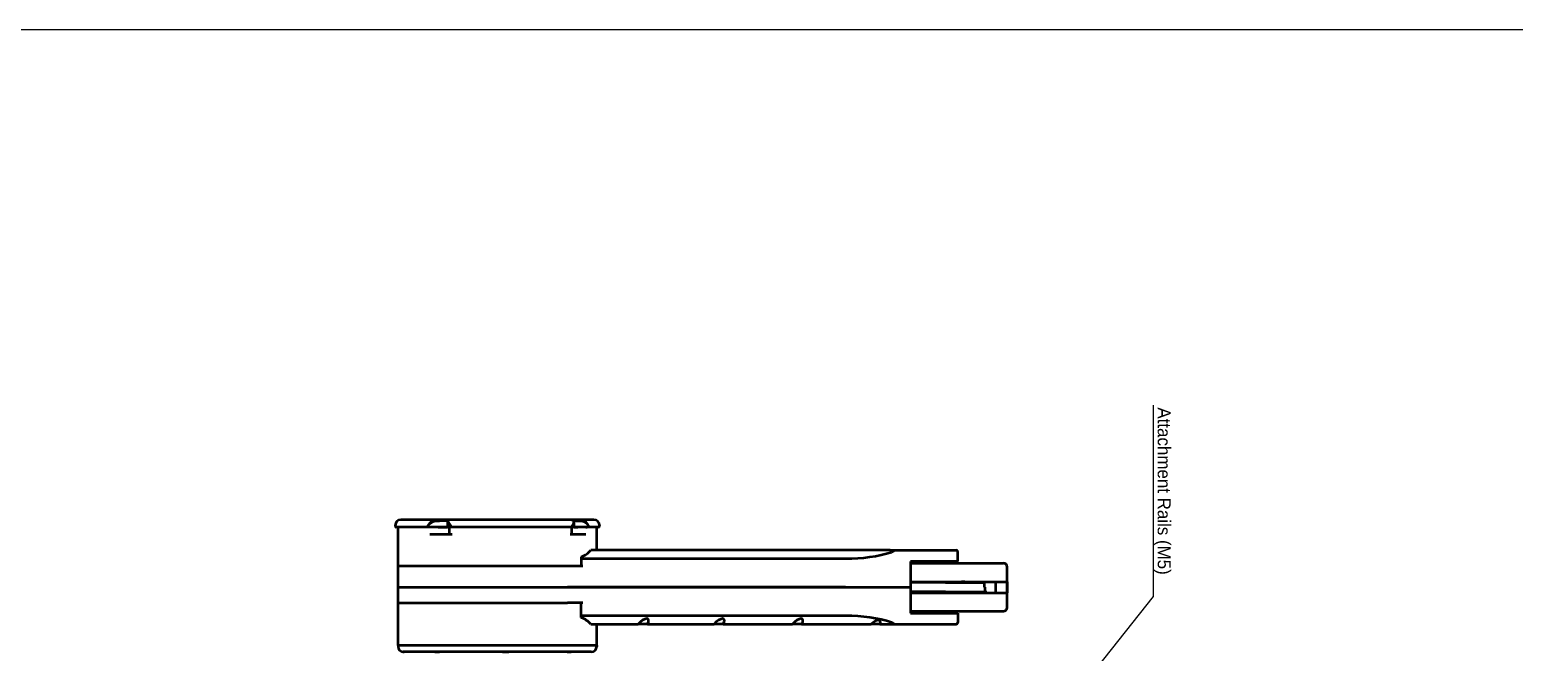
# Model space of a CAD drawing. Header units: millimetres. Extents: x 36 to 3196, y 27 to 5967.
# Drawn here: x 1092 to 1895, y 3330 to 3667 of the extents above; entities that cross this region are included whole.
import ezdxf
from ezdxf import colors
from ezdxf.entities.mleader import LeaderData, LeaderLine
from ezdxf.enums import TextEntityAlignment as Align
from ezdxf.math import Vec2, Vec3

# ---------------------------------------------------------------- set-up
doc = ezdxf.new("R2010")
doc.units = ezdxf.units.MM
doc.layers.add('05_Section Line', color=3, linetype='Continuous')
doc.layers.add('08_Dimension.Annotation', color=2, linetype='Continuous')
doc.layers.add('외형선(ISO)', color=7, linetype='Continuous', lineweight=50)
doc.styles.add('Coavis T-7.0 Style', font='MS PGothic.ttf', dxfattribs={"height": 7})
doc.styles.add('Rainbow-5.0 Style', font='isocp.shx', dxfattribs={"bigfont": 'whgtxt.shx'})

# ---------------------------------------------------------------- blocks, each defined once
blk = doc.blocks.new('A$C869fea47')
at = {"layer": '05_Section Line', "linetype": 'Continuous'}
blk.add_lwpolyline([(820.98, 20.02), (820.98, 574.68), (20.02, 574.68), (20.02, 20.02)], close=True, dxfattribs=at)
at = {"linetype": 'Continuous', "style": 'Rainbow-5.0 Style'}
for tag, p in [('PART_NAME', (743.88, 109.38)), ('DRAWING_NO', (729.87, 91.86)), ('REV', (803.46, 91.86)), ('제도', (768.41, 74.2)), ('DATE_1', (803.46, 74.2)), ('SCALE', (680.81, 69.08)), ('MATERIAL', (722.86, 69.08)), ('검도', (768.41, 60.18)), ('DATE_2', (803.46, 60.18)), ('승인', (768.41, 46.17)), ('DATE_3', (803.46, 46.17)), ('REFERENCE', (722.86, 41.05)), ('PAGE', (768.41, 32.29))]:
    blk.add_attdef(tag, text='', height=5.01, dxfattribs=at).set_placement(p, align=Align.MIDDLE_CENTER)
blk = doc.blocks.new('_Dot')
at = {"color": 0, "linetype": 'ByBlock', "lineweight": -2}
blk.add_line((-0.5, 0), (-1, 0), dxfattribs=at)
at = {"color": 0, "linetype": 'ByBlock', "const_width": 0.5}
blk.add_lwpolyline([(-0.25, 0, 1), (0.25, 0, 1)], format="xyb", close=True, dxfattribs=at)

msp = doc.modelspace()

# ---------------------------------------------------------------- linework, layer by layer
at = {"layer": '외형선(ISO)'}
for p, q in [((1289.4605, 3398.8614), (1289.4605, 3398.3614)), ((1308.8471, 3397.8614), (1289.9605, 3397.8614)), ((1290.9605, 3376.8614), (1290.9605, 3397.8614)), ((1311.1546, 3401.8614), (1292.4605, 3401.8614)), ((1311.7347, 3397.8614), (1308.8471, 3397.8614)), ((1311.3251, 3401.8614), (1311.1546, 3401.8614)), ((1312.919, 3401.8614), (1311.3251, 3401.8614)), ((1311.7347, 3401.3614), (1311.53, 3401.3614)), ((1311.7347, 3401.3614), (1313.3286, 3401.3614)), ((1313.3286, 3397.8614), (1311.7347, 3397.8614)), ((1312.6031, 3397.8614), (1313.3286, 3397.8614)), ((1318.5519, 3401.8614), (1312.919, 3401.8614)), ((1317.9019, 3401.3614), (1313.3286, 3401.3614)), ((1313.3286, 3397.8614), (1317.7453, 3397.8614)), ((1317.7453, 3397.8614), (1313.3286, 3397.8614)), ((1317.7453, 3401.0585), (1317.7453, 3397.8614)), ((1318.1025, 3397.8614), (1317.7453, 3397.8614)), ((1386.0793, 3397.8614), (1318.1025, 3397.8614)), ((1384.7612, 3401.8614), (1318.5519, 3401.8614)), ((1318.6138, 3397.8614), (1318.6138, 3394.0614)), ((1387.43, 3401.8614), (1384.7612, 3401.8614)), ((1384.8701, 3397.8614), (1384.8701, 3394.0614)), ((1385.7083, 3401.4076), (1385.986, 3400.9837)), ((1387.1432, 3401.3614), (1385.7386, 3401.3614)), ((1386.1103, 3397.8614), (1386.0793, 3397.8614)), ((1386.1103, 3400.5275), (1386.1103, 3397.8614)), ((1386.1103, 3397.8614), (1387.1432, 3397.8614)), ((1387.1432, 3397.8614), (1386.1103, 3397.8614)), ((1387.1432, 3401.3614), (1389.4196, 3401.3614)), ((1387.1432, 3397.8614), (1388.1794, 3397.8614)), ((1389.4196, 3397.8614), (1387.1432, 3397.8614)), ((1389.7064, 3401.8614), (1387.43, 3401.8614)), ((1389.701, 3401.3614), (1389.4196, 3401.3614)), ((1392.56, 3397.8614), (1389.4196, 3397.8614)), ((1389.9409, 3401.8614), (1389.7064, 3401.8614)), ((1396.9605, 3401.8614), (1389.9409, 3401.8614)), ((1399.4605, 3397.8614), (1392.56, 3397.8614)), ((1398.4605, 3385.3614), (1398.4605, 3397.8614)), ((1399.9605, 3398.8614), (1399.9605, 3398.3614)), ((1308.1024, 3394.0614), (1320.2484, 3394.0614)), ((1384.0667, 3394.0614), (1392.5714, 3394.0614)), ((1390.0702, 3381.7155), (1390.0702, 3376.8614)), ((1390.9238, 3380.8619), (1532.9777, 3380.8619)), ((1557.1403, 3385.3614), (1395.1945, 3385.3614)), ((1557.1403, 3385.3614), (1592.6177, 3385.3614)), ((1592.6177, 3385.3614), (1592.8057, 3385.3614)), ((1593.8057, 3379.3614), (1593.8057, 3384.3614)), ((1290.9605, 3376.8614), (1382.7175, 3376.8614)), ((1290.9605, 3365.3614), (1290.9605, 3376.8614)), ((1290.9605, 3376.8614), (1382.7175, 3376.8614)), ((1382.7175, 3376.8614), (1390.9238, 3376.8614)), ((1593.605, 3379.3614), (1568.1412, 3379.3614)), ((1568.4021, 3365.3614), (1568.4021, 3379.3614)), ((1568.4021, 3378.3614), (1593.8283, 3378.3614)), ((1570.5557, 3379.3614), (1570.5557, 3378.3614)), ((1585.5557, 3379.3614), (1585.5557, 3378.3614)), ((1593.8057, 3379.3614), (1593.605, 3379.3614)), ((1593.8283, 3378.3614), (1618.3782, 3378.3614)), ((1620.3782, 3354.3614), (1620.3782, 3376.3614)), ((1290.9605, 3365.3614), (1382.7175, 3365.3614)), ((1290.9605, 3356.8614), (1290.9605, 3365.3614)), ((1290.9605, 3365.3614), (1382.7175, 3365.3614)), ((1382.7175, 3365.3614), (1532.9777, 3365.3614)), ((1532.9777, 3365.3614), (1382.7175, 3365.3614)), ((1532.9777, 3365.3614), (1568.1412, 3365.3614)), ((1532.9777, 3365.3614), (1568.1412, 3365.3614)), ((1568.1412, 3365.3614), (1568.4021, 3365.3614)), ((1568.1412, 3365.3614), (1568.4021, 3365.3614)), ((1568.4021, 3368.3614), (1592.3211, 3368.3614)), ((1587.0398, 3367.8614), (1568.4021, 3367.8614)), ((1568.4021, 3351.3614), (1568.4021, 3365.3614)), ((1587.0398, 3367.8614), (1597.9999, 3367.8614)), ((1592.3211, 3368.3614), (1620.358, 3368.3614)), ((1597.9999, 3367.8614), (1608.1897, 3367.8614)), ((1599.3782, 3368.3114), (1599.3782, 3368.3614)), ((1599.3782, 3368.3114), (1609.3782, 3368.3114)), ((1602.305, 3368.3114), (1602.305, 3367.8614)), ((1608.1536, 3365.4142), (1608.3782, 3365.4142)), ((1608.1897, 3365.4142), (1608.1897, 3367.8614)), ((1608.3782, 3365.4142), (1608.3782, 3362.9642)), ((1609.3782, 3368.3114), (1609.3782, 3368.3614)), ((1614.1609, 3368.3614), (1614.1609, 3362.3614)), ((1620.358, 3368.3614), (1620.358, 3362.3614)), ((1290.9605, 3356.8614), (1382.7175, 3356.8614)), ((1290.9605, 3333.8614), (1290.9605, 3356.8614)), ((1290.9605, 3356.8614), (1382.7175, 3356.8614)), ((1390.9238, 3356.8614), (1382.7175, 3356.8614)), ((1390.0702, 3349.0074), (1390.0702, 3356.8614)), ((1587.0398, 3362.8614), (1568.4021, 3362.8614)), ((1568.4021, 3362.3614), (1592.3211, 3362.3614)), ((1587.0398, 3362.8614), (1597.9999, 3362.8614)), ((1592.3211, 3362.3614), (1620.358, 3362.3614)), ((1597.9999, 3362.8614), (1607.7188, 3362.8614)), ((1599.3782, 3362.8614), (1599.3782, 3362.3614)), ((1607.7188, 3362.9642), (1609.3782, 3362.9642)), ((1609.3782, 3362.9642), (1609.3782, 3362.3614)), ((1532.9777, 3349.8609), (1390.9238, 3349.8609)), ((1568.1412, 3351.3614), (1593.605, 3351.3614)), ((1568.4021, 3352.3614), (1593.8283, 3352.3614)), ((1570.5557, 3351.3614), (1570.5557, 3352.3614)), ((1585.5557, 3351.3614), (1585.5557, 3352.3614)), ((1593.605, 3351.3614), (1593.8057, 3351.3614)), ((1593.8057, 3351.3614), (1593.8057, 3346.3614)), ((1593.8283, 3352.3614), (1618.3782, 3352.3614)), ((1395.1945, 3345.3614), (1420.927, 3345.3614)), ((1398.4605, 3333.8614), (1398.4605, 3345.3614)), ((1425.8259, 3345.3614), (1420.927, 3345.3614)), ((1425.8259, 3345.3614), (1461.9392, 3345.3614)), ((1466.8381, 3345.3614), (1461.9392, 3345.3614)), ((1466.8381, 3345.3614), (1504.3656, 3345.3614)), ((1509.2645, 3345.3614), (1504.3656, 3345.3614)), ((1509.2645, 3345.3614), (1546.9299, 3345.3614)), ((1551.553, 3345.3614), (1546.9299, 3345.3614)), ((1551.553, 3345.3614), (1557.1403, 3345.3614)), ((1557.1403, 3345.3614), (1592.6177, 3345.3614)), ((1592.6177, 3345.3614), (1592.8057, 3345.3614)), ((1398.4605, 3333.8614), (1290.9605, 3333.8614)), ((1290.9605, 3333.8614), (1290.9605, 3333.3614)), ((1398.4605, 3333.8614), (1290.9605, 3333.8614)), ((1398.4605, 3333.8614), (1398.4605, 3333.3614)), ((1294.0338, 3330.3614), (1293.9605, 3330.3614)), ((1294.3302, 3330.3614), (1294.0338, 3330.3614)), ((1310.8047, 3330.3614), (1294.3302, 3330.3614)), ((1304.7105, 3330.3614), (1304.7105, 3329.9114)), ((1313.41, 3330.3614), (1310.8047, 3330.3614)), ((1347.4371, 3330.3614), (1313.41, 3330.3614)), ((1350.8252, 3330.3614), (1347.4371, 3330.3614)), ((1382.4723, 3330.3614), (1350.8252, 3330.3614)), ((1384.6585, 3330.3614), (1382.4723, 3330.3614)), ((1395.4605, 3330.3614), (1384.6585, 3330.3614)), ((1384.7105, 3330.3614), (1384.7105, 3329.9114))]:
    msp.add_line(p, q, dxfattribs=at)
for centre, radius, start, end in [((1292.4605, 3398.8614), 3, 90, 180), ((1289.9605, 3398.3614), 0.5, 180, 270), ((1396.9605, 3398.8614), 3, 0, 90), ((1399.4605, 3398.3614), 0.5, 270, 0), ((1592.8057, 3384.3614), 1, 0, 90), ((1618.3782, 3376.3614), 2, 0, 90), ((1618.3782, 3354.3614), 2, 270, 0), ((1592.8057, 3346.3614), 1, 270, 0), ((1293.9605, 3333.3614), 3, 180, 270), ((1395.4605, 3333.3614), 3, 270, 0)]:
    msp.add_arc(centre, radius, start, end, dxfattribs=at)
for centre, major_axis, ratio, start_param, end_param in [((1390.5702, 3381.3619), (0.4619, -0.4619), 0.41421357, 2.96348152, 5.89048622), ((1344.7105, 3434.6119), (49.8895, -49.8895), 0.41421357, 6.10507418, 6.31303682), ((1379.9518, 3597.2731), (-199.9379, 199.9379), 0.41421357, 2.74889357, 2.92897392), ((1596.6333, 3365.3614), (0, 3), 0.90701212, 0, 0.58568554), ((1597.4755, 3365.3614), (0, 3), 0.90701212, 0, 0.58568554), ((1596.6333, 3365.3614), (0, -3), 0.90701212, 5.69749976, 6.28318531), ((1597.4755, 3365.3614), (0, -3), 0.90701212, 5.69749976, 6.28318531), ((1390.5702, 3349.3609), (0.4619, 0.4619), 0.41421356, 0.39269908, 3.31970378), ((1344.7105, 3296.1109), (49.8895, 49.8895), 0.41421356, 6.25333379, 6.46129644), ((1423.0225, 3344.8609), (3.2336, 3.2336), 0.41421356, 5.24857437, 8.10319441), ((1464.0347, 3344.8609), (3.2336, 3.2336), 0.41421356, 5.24857437, 8.10319441), ((1506.4611, 3344.8609), (3.2336, 3.2336), 0.41421356, 5.24857437, 8.10319441), ((1379.9518, 3133.4498), (-199.9379, -199.9379), 0.41421356, 3.35421139, 3.53429174), ((1548.3572, 3344.1109), (3.2336, 3.2336), 0.41421356, 5.47044212, 7.88132666)]:
    msp.add_ellipse(centre, major_axis=major_axis, ratio=ratio, start_param=start_param, end_param=end_param, dxfattribs=at)
for points, knots in [([(1311.1546, 3401.8614), (1311.0742, 3401.8614), (1310.9905, 3401.854), (1310.9037, 3401.8397), (1310.8604, 3401.8326), (1310.8162, 3401.8237), (1310.7712, 3401.8132), (1310.7263, 3401.8026), (1310.6805, 3401.7904), (1310.6341, 3401.7766), (1310.5876, 3401.7627), (1310.5402, 3401.7471), (1310.4929, 3401.7302), (1310.4456, 3401.7133), (1310.3981, 3401.6949), (1310.3505, 3401.6753), (1310.3028, 3401.6557), (1310.2551, 3401.6348), (1310.2072, 3401.6127), (1310.1594, 3401.5905), (1310.1114, 3401.5671), (1310.0632, 3401.5426), (1310.0151, 3401.518), (1309.9668, 3401.4923), (1309.9185, 3401.4655), (1309.8702, 3401.4386), (1309.8223, 3401.411), (1309.7748, 3401.3825), (1309.7272, 3401.354), (1309.6799, 3401.3247), (1309.633, 3401.2947), (1309.586, 3401.2647), (1309.5394, 3401.2339), (1309.493, 3401.2024), (1309.4466, 3401.1709), (1309.4005, 3401.1387), (1309.3547, 3401.1058), (1309.3089, 3401.073), (1309.2633, 3401.0394), (1309.2181, 3401.0052), (1309.1728, 3400.971), (1309.1278, 3400.9362), (1309.083, 3400.9006), (1309.0382, 3400.8651), (1308.9939, 3400.8292), (1308.9501, 3400.7929), (1308.8627, 3400.7203), (1308.7774, 3400.6463), (1308.6942, 3400.5711), (1308.6109, 3400.4959), (1308.5296, 3400.4194), (1308.4502, 3400.3417), (1308.3707, 3400.264), (1308.2932, 3400.1851), (1308.2174, 3400.1051), (1308.1795, 3400.0651), (1308.142, 3400.0248), (1308.105, 3399.9842), (1308.068, 3399.9436), (1308.0314, 3399.9027), (1307.9953, 3399.8617), (1307.9593, 3399.8206), (1307.9239, 3399.7795), (1307.8891, 3399.7383), (1307.8543, 3399.6971), (1307.8201, 3399.6558), (1307.7864, 3399.6145), (1307.7191, 3399.5318), (1307.6542, 3399.4487), (1307.5915, 3399.3654), (1307.5288, 3399.282), (1307.4684, 3399.1983), (1307.4103, 3399.1144), (1307.3812, 3399.0724), (1307.3527, 3399.0303), (1307.3248, 3398.9881), (1307.3108, 3398.967), (1307.297, 3398.9459), (1307.2833, 3398.9248), (1307.2765, 3398.9142), (1307.2697, 3398.9036), (1307.2629, 3398.8931), (1307.2561, 3398.8825), (1307.2494, 3398.8719), (1307.2428, 3398.8614)], [-1, -1, -1, -1, -0.9375, -0.9375, -0.9375, -0.90625, -0.90625, -0.90625, -0.875, -0.875, -0.875, -0.84375, -0.84375, -0.84375, -0.8125, -0.8125, -0.8125, -0.78125, -0.78125, -0.78125, -0.75, -0.75, -0.75, -0.71875, -0.71875, -0.71875, -0.6875, -0.6875, -0.6875, -0.65625, -0.65625, -0.65625, -0.625, -0.625, -0.625, -0.59375, -0.59375, -0.59375, -0.5625, -0.5625, -0.5625, -0.53125, -0.53125, -0.53125, -0.5, -0.5, -0.5, -0.4375, -0.4375, -0.4375, -0.375, -0.375, -0.375, -0.3125, -0.3125, -0.3125, -0.28125, -0.28125, -0.28125, -0.25, -0.25, -0.25, -0.21875, -0.21875, -0.21875, -0.1875, -0.1875, -0.1875, -0.125, -0.125, -0.125, -0.0625, -0.0625, -0.0625, -0.03125, -0.03125, -0.03125, -0.015625, -0.015625, -0.015625, -0.0078125, -0.0078125, -0.0078125, 0, 0, 0, 0]), ([(1307.2428, 3398.8614), (1307.2506, 3398.8701), (1307.2587, 3398.879), (1307.2667, 3398.8878), (1307.2747, 3398.8966), (1307.2828, 3398.9054), (1307.2909, 3398.9142), (1307.3071, 3398.9318), (1307.3235, 3398.9494), (1307.34, 3398.967), (1307.3729, 3399.0021), (1307.4065, 3399.0372), (1307.4406, 3399.0722), (1307.5088, 3399.1422), (1307.5793, 3399.2119), (1307.6521, 3399.2814), (1307.7248, 3399.3509), (1307.7998, 3399.4201), (1307.8771, 3399.489), (1307.9157, 3399.5234), (1307.955, 3399.5578), (1307.9948, 3399.5922), (1308.0346, 3399.6265), (1308.075, 3399.6607), (1308.1161, 3399.6949), (1308.1571, 3399.7291), (1308.1987, 3399.7633), (1308.2407, 3399.7971), (1308.2826, 3399.8309), (1308.325, 3399.8645), (1308.3678, 3399.8978), (1308.4534, 3399.9645), (1308.5407, 3400.0302), (1308.6297, 3400.095), (1308.7187, 3400.1597), (1308.8095, 3400.2235), (1308.9021, 3400.2862), (1308.9947, 3400.3488), (1309.0892, 3400.4105), (1309.1857, 3400.471), (1309.234, 3400.5012), (1309.2828, 3400.5312), (1309.3321, 3400.5608), (1309.3813, 3400.5904), (1309.4307, 3400.6194), (1309.4803, 3400.6479), (1309.5299, 3400.6764), (1309.5797, 3400.7044), (1309.6297, 3400.7318), (1309.6797, 3400.7592), (1309.7299, 3400.786), (1309.7803, 3400.8122), (1309.8307, 3400.8385), (1309.8813, 3400.8641), (1309.9321, 3400.8892), (1309.9829, 3400.9142), (1310.0339, 3400.9386), (1310.0852, 3400.9623), (1310.1364, 3400.9861), (1310.1879, 3401.0091), (1310.2397, 3401.0314), (1310.2914, 3401.0538), (1310.3431, 3401.0753), (1310.3944, 3401.0957), (1310.4458, 3401.1162), (1310.4969, 3401.1357), (1310.5477, 3401.1541), (1310.5985, 3401.1726), (1310.649, 3401.19), (1310.6992, 3401.2063), (1310.7495, 3401.2227), (1310.7994, 3401.238), (1310.8491, 3401.2521), (1310.8987, 3401.2662), (1310.9482, 3401.2792), (1310.9966, 3401.2907), (1311.045, 3401.3023), (1311.0925, 3401.3124), (1311.1389, 3401.3212), (1311.1854, 3401.33), (1311.2309, 3401.3374), (1311.2754, 3401.3433), (1311.3643, 3401.3552), (1311.4493, 3401.3614), (1311.53, 3401.3614)], [-1, -1, -1, -1, -0.9921875, -0.9921875, -0.9921875, -0.984375, -0.984375, -0.984375, -0.96875, -0.96875, -0.96875, -0.9375, -0.9375, -0.9375, -0.875, -0.875, -0.875, -0.8125, -0.8125, -0.8125, -0.78125, -0.78125, -0.78125, -0.75, -0.75, -0.75, -0.71875, -0.71875, -0.71875, -0.6875, -0.6875, -0.6875, -0.625, -0.625, -0.625, -0.5625, -0.5625, -0.5625, -0.5, -0.5, -0.5, -0.46875, -0.46875, -0.46875, -0.4375, -0.4375, -0.4375, -0.40625, -0.40625, -0.40625, -0.375, -0.375, -0.375, -0.34375, -0.34375, -0.34375, -0.3125, -0.3125, -0.3125, -0.28125, -0.28125, -0.28125, -0.25, -0.25, -0.25, -0.21875, -0.21875, -0.21875, -0.1875, -0.1875, -0.1875, -0.15625, -0.15625, -0.15625, -0.125, -0.125, -0.125, -0.09375, -0.09375, -0.09375, -0.0625, -0.0625, -0.0625, 0, 0, 0, 0]), ([(1308.8471, 3397.8614), (1308.6619, 3397.8614), (1308.4577, 3397.8921), (1307.8933, 3398.0422), (1307.5512, 3398.1952), (1307.2467, 3398.3593), (1307.2447, 3398.3604), (1307.2428, 3398.3614)], [-0.213745231, -0.213745231, -0.213745231, -0.213745231, -0.132568287, -0.132568287, 0, 0, 0.000856776, 0.000856776, 0.000856776, 0.000856776]), ([(1317.8103, 3401.2564), (1317.809, 3401.255), (1317.8078, 3401.2535), (1317.8066, 3401.2521), (1317.7949, 3401.238), (1317.7849, 3401.2227), (1317.7767, 3401.2063), (1317.7685, 3401.19), (1317.7619, 3401.1726), (1317.757, 3401.1541), (1317.7521, 3401.1357), (1317.7487, 3401.1162), (1317.7469, 3401.0957), (1317.7451, 3401.0753), (1317.7449, 3401.0538), (1317.7461, 3401.0314), (1317.7473, 3401.0091), (1317.75, 3400.9861), (1317.7541, 3400.9623), (1317.7581, 3400.9386), (1317.7636, 3400.9142), (1317.7703, 3400.8892), (1317.777, 3400.8641), (1317.7849, 3400.8385), (1317.7941, 3400.8122), (1317.8033, 3400.786), (1317.8137, 3400.7592), (1317.8252, 3400.7318), (1317.8368, 3400.7044), (1317.8495, 3400.6764), (1317.8633, 3400.6479), (1317.8771, 3400.6194), (1317.892, 3400.5904), (1317.908, 3400.5608), (1317.924, 3400.5312), (1317.941, 3400.5012), (1317.9589, 3400.471), (1317.9946, 3400.4105), (1318.034, 3400.3488), (1318.0767, 3400.2862), (1318.1193, 3400.2235), (1318.1652, 3400.1597), (1318.2142, 3400.095), (1318.2631, 3400.0302), (1318.3151, 3399.9645), (1318.3699, 3399.8978), (1318.3974, 3399.8645), (1318.4255, 3399.8309), (1318.4544, 3399.7971), (1318.4833, 3399.7633), (1318.5129, 3399.7291), (1318.5431, 3399.6949), (1318.5733, 3399.6607), (1318.6041, 3399.6265), (1318.6354, 3399.5922), (1318.6667, 3399.5578), (1318.6986, 3399.5234), (1318.731, 3399.489), (1318.7958, 3399.4201), (1318.8626, 3399.3509), (1318.9316, 3399.2814), (1319.0005, 3399.2119), (1319.0715, 3399.1422), (1319.1444, 3399.0722), (1319.1809, 3399.0372), (1319.2179, 3399.0021), (1319.2554, 3398.967), (1319.2741, 3398.9494), (1319.293, 3398.9318), (1319.312, 3398.9142), (1319.3215, 3398.9054), (1319.3311, 3398.8966), (1319.3406, 3398.8878), (1319.3502, 3398.879), (1319.3598, 3398.8701), (1319.3693, 3398.8614)], [-0.8469704, -0.8469704, -0.8469704, -0.8469704, -0.84375, -0.84375, -0.84375, -0.8125, -0.8125, -0.8125, -0.78125, -0.78125, -0.78125, -0.75, -0.75, -0.75, -0.71875, -0.71875, -0.71875, -0.6875, -0.6875, -0.6875, -0.65625, -0.65625, -0.65625, -0.625, -0.625, -0.625, -0.59375, -0.59375, -0.59375, -0.5625, -0.5625, -0.5625, -0.53125, -0.53125, -0.53125, -0.5, -0.5, -0.5, -0.4375, -0.4375, -0.4375, -0.375, -0.375, -0.375, -0.3125, -0.3125, -0.3125, -0.28125, -0.28125, -0.28125, -0.25, -0.25, -0.25, -0.21875, -0.21875, -0.21875, -0.1875, -0.1875, -0.1875, -0.125, -0.125, -0.125, -0.0625, -0.0625, -0.0625, -0.03125, -0.03125, -0.03125, -0.015625, -0.015625, -0.015625, -0.0078125, -0.0078125, -0.0078125, 0, 0, 0, 0]), ([(1318.1025, 3397.8614), (1318.1534, 3397.8614), (1318.2132, 3397.8715), (1318.4079, 3397.9265), (1318.5592, 3397.99), (1318.9317, 3398.1591), (1319.1402, 3398.2589), (1319.3646, 3398.3593), (1319.367, 3398.3604), (1319.3693, 3398.3614)], [0.620418883, 0.620418883, 0.620418883, 0.620418883, 0.667518907, 0.667518907, 0.75055806, 0.75055806, 0.83624971, 0.83624971, 0.837158655, 0.837158655, 0.837158655, 0.837158655]), ([(1319.3693, 3398.8614), (1319.3613, 3398.8719), (1319.3532, 3398.8825), (1319.3452, 3398.8931), (1319.3372, 3398.9036), (1319.3292, 3398.9142), (1319.3212, 3398.9248), (1319.3053, 3398.9459), (1319.2894, 3398.967), (1319.2737, 3398.9881), (1319.2423, 3399.0303), (1319.2114, 3399.0724), (1319.181, 3399.1144), (1319.1201, 3399.1983), (1319.0612, 3399.282), (1319.0044, 3399.3654), (1318.9475, 3399.4487), (1318.8925, 3399.5318), (1318.8397, 3399.6145), (1318.8133, 3399.6558), (1318.7874, 3399.6971), (1318.762, 3399.7383), (1318.7366, 3399.7795), (1318.7117, 3399.8206), (1318.6874, 3399.8617), (1318.6631, 3399.9027), (1318.6394, 3399.9436), (1318.6164, 3399.9842), (1318.5933, 3400.0248), (1318.571, 3400.0651), (1318.5493, 3400.1051), (1318.506, 3400.1851), (1318.4654, 3400.264), (1318.4277, 3400.3417), (1318.3899, 3400.4194), (1318.3551, 3400.4959), (1318.3233, 3400.5711), (1318.2915, 3400.6463), (1318.2628, 3400.7203), (1318.2376, 3400.7929), (1318.225, 3400.8292), (1318.2132, 3400.8651), (1318.2023, 3400.9006), (1318.1915, 3400.9362), (1318.1816, 3400.971), (1318.1728, 3401.0052), (1318.164, 3401.0394), (1318.1562, 3401.073), (1318.1494, 3401.1058), (1318.1427, 3401.1387), (1318.137, 3401.1709), (1318.1324, 3401.2024), (1318.1279, 3401.2339), (1318.1244, 3401.2647), (1318.1221, 3401.2947), (1318.1198, 3401.3247), (1318.1187, 3401.354), (1318.1189, 3401.3825), (1318.119, 3401.411), (1318.1204, 3401.4386), (1318.1231, 3401.4655), (1318.1259, 3401.4923), (1318.13, 3401.518), (1318.1354, 3401.5426), (1318.1409, 3401.5671), (1318.1477, 3401.5905), (1318.156, 3401.6127), (1318.1643, 3401.6348), (1318.174, 3401.6557), (1318.1852, 3401.6753), (1318.1964, 3401.6949), (1318.2091, 3401.7133), (1318.2235, 3401.7302), (1318.2378, 3401.7471), (1318.2538, 3401.7627), (1318.2712, 3401.7766), (1318.2887, 3401.7904), (1318.3076, 3401.8026), (1318.3279, 3401.8132), (1318.3483, 3401.8237), (1318.3701, 3401.8326), (1318.3935, 3401.8397), (1318.4402, 3401.854), (1318.4928, 3401.8614), (1318.5519, 3401.8614)], [-1, -1, -1, -1, -0.9921875, -0.9921875, -0.9921875, -0.984375, -0.984375, -0.984375, -0.96875, -0.96875, -0.96875, -0.9375, -0.9375, -0.9375, -0.875, -0.875, -0.875, -0.8125, -0.8125, -0.8125, -0.78125, -0.78125, -0.78125, -0.75, -0.75, -0.75, -0.71875, -0.71875, -0.71875, -0.6875, -0.6875, -0.6875, -0.625, -0.625, -0.625, -0.5625, -0.5625, -0.5625, -0.5, -0.5, -0.5, -0.46875, -0.46875, -0.46875, -0.4375, -0.4375, -0.4375, -0.40625, -0.40625, -0.40625, -0.375, -0.375, -0.375, -0.34375, -0.34375, -0.34375, -0.3125, -0.3125, -0.3125, -0.28125, -0.28125, -0.28125, -0.25, -0.25, -0.25, -0.21875, -0.21875, -0.21875, -0.1875, -0.1875, -0.1875, -0.15625, -0.15625, -0.15625, -0.125, -0.125, -0.125, -0.09375, -0.09375, -0.09375, -0.0625, -0.0625, -0.0625, 0, 0, 0, 0]), ([(1384.7612, 3401.8614), (1384.8533, 3401.8614), (1384.9398, 3401.854), (1385.0211, 3401.8397), (1385.0617, 3401.8326), (1385.101, 3401.8237), (1385.1391, 3401.8132), (1385.1771, 3401.8026), (1385.2139, 3401.7904), (1385.2493, 3401.7766), (1385.2848, 3401.7627), (1385.3191, 3401.7471), (1385.3516, 3401.7302), (1385.384, 3401.7133), (1385.4148, 3401.6949), (1385.4441, 3401.6753), (1385.4734, 3401.6557), (1385.5011, 3401.6348), (1385.5273, 3401.6127), (1385.5535, 3401.5905), (1385.5783, 3401.5671), (1385.6016, 3401.5426), (1385.6249, 3401.518), (1385.6469, 3401.4923), (1385.6674, 3401.4655), (1385.6879, 3401.4386), (1385.7068, 3401.411), (1385.7242, 3401.3825), (1385.7417, 3401.354), (1385.7577, 3401.3247), (1385.7724, 3401.2947), (1385.787, 3401.2647), (1385.8003, 3401.2339), (1385.8123, 3401.2024), (1385.8243, 3401.1709), (1385.8351, 3401.1387), (1385.8446, 3401.1058), (1385.8541, 3401.073), (1385.8623, 3401.0394), (1385.8694, 3401.0052), (1385.8765, 3400.971), (1385.8824, 3400.9362), (1385.8872, 3400.9006), (1385.892, 3400.8651), (1385.8956, 3400.8292), (1385.898, 3400.7929), (1385.903, 3400.7203), (1385.9035, 3400.6463), (1385.9, 3400.5711), (1385.8965, 3400.4959), (1385.889, 3400.4194), (1385.8777, 3400.3417), (1385.8665, 3400.264), (1385.8515, 3400.1851), (1385.833, 3400.1051), (1385.8237, 3400.0651), (1385.8136, 3400.0248), (1385.8025, 3399.9842), (1385.7915, 3399.9436), (1385.7796, 3399.9027), (1385.7668, 3399.8617), (1385.7541, 3399.8206), (1385.7405, 3399.7795), (1385.7262, 3399.7383), (1385.7118, 3399.6971), (1385.6967, 3399.6558), (1385.6808, 3399.6145), (1385.6491, 3399.5318), (1385.6143, 3399.4487), (1385.5766, 3399.3654), (1385.5388, 3399.282), (1385.4981, 3399.1983), (1385.4545, 3399.1144), (1385.4328, 3399.0724), (1385.4102, 3399.0303), (1385.387, 3398.9881), (1385.3754, 3398.967), (1385.3635, 3398.9459), (1385.3515, 3398.9248), (1385.3456, 3398.9142), (1385.3395, 3398.9036), (1385.3334, 3398.8931), (1385.3273, 3398.8825), (1385.3212, 3398.8719), (1385.3151, 3398.8614)], [-1, -1, -1, -1, -0.9375, -0.9375, -0.9375, -0.90625, -0.90625, -0.90625, -0.875, -0.875, -0.875, -0.84375, -0.84375, -0.84375, -0.8125, -0.8125, -0.8125, -0.78125, -0.78125, -0.78125, -0.75, -0.75, -0.75, -0.71875, -0.71875, -0.71875, -0.6875, -0.6875, -0.6875, -0.65625, -0.65625, -0.65625, -0.625, -0.625, -0.625, -0.59375, -0.59375, -0.59375, -0.5625, -0.5625, -0.5625, -0.53125, -0.53125, -0.53125, -0.5, -0.5, -0.5, -0.4375, -0.4375, -0.4375, -0.375, -0.375, -0.375, -0.3125, -0.3125, -0.3125, -0.28125, -0.28125, -0.28125, -0.25, -0.25, -0.25, -0.21875, -0.21875, -0.21875, -0.1875, -0.1875, -0.1875, -0.125, -0.125, -0.125, -0.0625, -0.0625, -0.0625, -0.03125, -0.03125, -0.03125, -0.015625, -0.015625, -0.015625, -0.0078125, -0.0078125, -0.0078125, 0, 0, 0, 0]), ([(1385.3151, 3398.8614), (1385.3223, 3398.8701), (1385.3297, 3398.879), (1385.3369, 3398.8878), (1385.3442, 3398.8966), (1385.3514, 3398.9054), (1385.3585, 3398.9142), (1385.3729, 3398.9318), (1385.387, 3398.9494), (1385.4009, 3398.967), (1385.4288, 3399.0021), (1385.456, 3399.0372), (1385.4824, 3399.0722), (1385.5352, 3399.1422), (1385.5851, 3399.2119), (1385.632, 3399.2814), (1385.6789, 3399.3509), (1385.7227, 3399.4201), (1385.7635, 3399.489), (1385.7839, 3399.5234), (1385.8035, 3399.5578), (1385.8224, 3399.5922), (1385.8412, 3399.6265), (1385.8592, 3399.6607), (1385.8765, 3399.6949), (1385.8937, 3399.7291), (1385.9101, 3399.7633), (1385.9255, 3399.7971), (1385.941, 3399.8309), (1385.9555, 3399.8645), (1385.9691, 3399.8978), (1385.9964, 3399.9645), (1386.0199, 3400.0302), (1386.0396, 3400.095), (1386.0593, 3400.1597), (1386.0751, 3400.2235), (1386.0868, 3400.2862), (1386.0984, 3400.3488), (1386.1059, 3400.4105), (1386.1089, 3400.471), (1386.1104, 3400.5012), (1386.1107, 3400.5312), (1386.1098, 3400.5608), (1386.1089, 3400.5904), (1386.1068, 3400.6194), (1386.1034, 3400.6479), (1386.1, 3400.6764), (1386.0954, 3400.7044), (1386.0895, 3400.7318), (1386.0836, 3400.7592), (1386.0764, 3400.786), (1386.0678, 3400.8122), (1386.0592, 3400.8385), (1386.0493, 3400.8641), (1386.0379, 3400.8892), (1386.0266, 3400.9142), (1386.0138, 3400.9386), (1385.9994, 3400.9623), (1385.9951, 3400.9695), (1385.9906, 3400.9767), (1385.986, 3400.9837)], [-1, -1, -1, -1, -0.9921875, -0.9921875, -0.9921875, -0.984375, -0.984375, -0.984375, -0.96875, -0.96875, -0.96875, -0.9375, -0.9375, -0.9375, -0.875, -0.875, -0.875, -0.8125, -0.8125, -0.8125, -0.78125, -0.78125, -0.78125, -0.75, -0.75, -0.75, -0.71875, -0.71875, -0.71875, -0.6875, -0.6875, -0.6875, -0.625, -0.625, -0.625, -0.5625, -0.5625, -0.5625, -0.5, -0.5, -0.5, -0.46875, -0.46875, -0.46875, -0.4375, -0.4375, -0.4375, -0.40625, -0.40625, -0.40625, -0.375, -0.375, -0.375, -0.34375, -0.34375, -0.34375, -0.3125, -0.3125, -0.3125, -0.303023022, -0.303023022, -0.303023022, -0.303023022]), ([(1386.0793, 3397.8614), (1386.0525, 3397.8614), (1386.0052, 3397.8921), (1385.798, 3398.0422), (1385.5982, 3398.1952), (1385.3187, 3398.3593), (1385.3169, 3398.3604), (1385.3151, 3398.3614)], [-0.213745231, -0.213745231, -0.213745231, -0.213745231, -0.132568287, -0.132568287, 0, 0, 0.000856776, 0.000856776, 0.000856776, 0.000856776]), ([(1389.701, 3401.3614), (1389.8082, 3401.3614), (1389.9173, 3401.3552), (1390.0281, 3401.3433), (1390.0835, 3401.3374), (1390.1393, 3401.33), (1390.1955, 3401.3212), (1390.2517, 3401.3124), (1390.3084, 3401.3023), (1390.3655, 3401.2907), (1390.4225, 3401.2792), (1390.4802, 3401.2662), (1390.5373, 3401.2521), (1390.5943, 3401.238), (1390.6511, 3401.2227), (1390.7076, 3401.2063), (1390.764, 3401.19), (1390.8202, 3401.1726), (1390.876, 3401.1541), (1390.9319, 3401.1357), (1390.9875, 3401.1162), (1391.0428, 3401.0957), (1391.098, 3401.0753), (1391.1531, 3401.0538), (1391.2078, 3401.0314), (1391.2624, 3401.0091), (1391.3162, 3400.9861), (1391.3693, 3400.9623), (1391.4224, 3400.9386), (1391.4747, 3400.9142), (1391.5263, 3400.8892), (1391.5779, 3400.8641), (1391.6289, 3400.8385), (1391.6792, 3400.8122), (1391.7294, 3400.786), (1391.7791, 3400.7592), (1391.8281, 3400.7318), (1391.8771, 3400.7044), (1391.9254, 3400.6764), (1391.9732, 3400.6479), (1392.021, 3400.6194), (1392.0681, 3400.5904), (1392.1147, 3400.5608), (1392.1613, 3400.5312), (1392.2071, 3400.5012), (1392.2519, 3400.471), (1392.3416, 3400.4105), (1392.4278, 3400.3488), (1392.5109, 3400.2862), (1392.5939, 3400.2235), (1392.6738, 3400.1597), (1392.7507, 3400.095), (1392.8276, 3400.0302), (1392.9016, 3399.9645), (1392.9727, 3399.8978), (1393.0082, 3399.8645), (1393.0431, 3399.8309), (1393.0773, 3399.7971), (1393.1114, 3399.7633), (1393.1449, 3399.7291), (1393.1776, 3399.6949), (1393.2102, 3399.6607), (1393.2421, 3399.6265), (1393.273, 3399.5922), (1393.304, 3399.5578), (1393.3342, 3399.5234), (1393.3635, 3399.489), (1393.4222, 3399.4201), (1393.4777, 3399.3509), (1393.53, 3399.2814), (1393.5823, 3399.2119), (1393.6315, 3399.1422), (1393.6775, 3399.0722), (1393.7005, 3399.0372), (1393.7228, 3399.0021), (1393.7442, 3398.967), (1393.7549, 3398.9494), (1393.7655, 3398.9318), (1393.7758, 3398.9142), (1393.781, 3398.9054), (1393.7861, 3398.8966), (1393.7912, 3398.8878), (1393.7962, 3398.879), (1393.8013, 3398.8701), (1393.8062, 3398.8614)], [-1, -1, -1, -1, -0.9375, -0.9375, -0.9375, -0.90625, -0.90625, -0.90625, -0.875, -0.875, -0.875, -0.84375, -0.84375, -0.84375, -0.8125, -0.8125, -0.8125, -0.78125, -0.78125, -0.78125, -0.75, -0.75, -0.75, -0.71875, -0.71875, -0.71875, -0.6875, -0.6875, -0.6875, -0.65625, -0.65625, -0.65625, -0.625, -0.625, -0.625, -0.59375, -0.59375, -0.59375, -0.5625, -0.5625, -0.5625, -0.53125, -0.53125, -0.53125, -0.5, -0.5, -0.5, -0.4375, -0.4375, -0.4375, -0.375, -0.375, -0.375, -0.3125, -0.3125, -0.3125, -0.28125, -0.28125, -0.28125, -0.25, -0.25, -0.25, -0.21875, -0.21875, -0.21875, -0.1875, -0.1875, -0.1875, -0.125, -0.125, -0.125, -0.0625, -0.0625, -0.0625, -0.03125, -0.03125, -0.03125, -0.015625, -0.015625, -0.015625, -0.0078125, -0.0078125, -0.0078125, 0, 0, 0, 0]), ([(1393.8062, 3398.8614), (1393.8021, 3398.8719), (1393.7978, 3398.8825), (1393.7935, 3398.8931), (1393.7893, 3398.9036), (1393.7849, 3398.9142), (1393.7806, 3398.9248), (1393.7718, 3398.9459), (1393.7628, 3398.967), (1393.7537, 3398.9881), (1393.7354, 3399.0303), (1393.7163, 3399.0724), (1393.6965, 3399.1144), (1393.6567, 3399.1983), (1393.6139, 3399.282), (1393.5679, 3399.3654), (1393.5219, 3399.4487), (1393.4728, 3399.5318), (1393.4204, 3399.6145), (1393.3943, 3399.6558), (1393.3673, 3399.6971), (1393.3394, 3399.7383), (1393.3116, 3399.7795), (1393.283, 3399.8206), (1393.2535, 3399.8617), (1393.224, 3399.9027), (1393.1937, 3399.9436), (1393.1627, 3399.9842), (1393.1317, 3400.0248), (1393.0999, 3400.0651), (1393.0675, 3400.1051), (1393.0026, 3400.1851), (1392.9348, 3400.264), (1392.864, 3400.3417), (1392.7932, 3400.4194), (1392.7194, 3400.4959), (1392.6424, 3400.5711), (1392.5653, 3400.6463), (1392.485, 3400.7203), (1392.4012, 3400.7929), (1392.3592, 3400.8292), (1392.3164, 3400.8651), (1392.2726, 3400.9006), (1392.2289, 3400.9362), (1392.1846, 3400.971), (1392.1396, 3401.0052), (1392.0946, 3401.0394), (1392.049, 3401.073), (1392.0027, 3401.1058), (1391.9564, 3401.1387), (1391.9094, 3401.1709), (1391.8618, 3401.2024), (1391.8141, 3401.2339), (1391.7657, 3401.2647), (1391.7165, 3401.2947), (1391.6674, 3401.3247), (1391.6175, 3401.354), (1391.5668, 3401.3825), (1391.5161, 3401.411), (1391.4647, 3401.4386), (1391.4123, 3401.4655), (1391.3599, 3401.4923), (1391.307, 3401.518), (1391.2538, 3401.5426), (1391.2006, 3401.5671), (1391.147, 3401.5905), (1391.0931, 3401.6127), (1391.0391, 3401.6348), (1390.9848, 3401.6557), (1390.9301, 3401.6753), (1390.8753, 3401.6949), (1390.8201, 3401.7133), (1390.7646, 3401.7302), (1390.709, 3401.7471), (1390.6527, 3401.7627), (1390.5969, 3401.7766), (1390.5411, 3401.7904), (1390.4856, 3401.8026), (1390.4303, 3401.8132), (1390.3751, 3401.8237), (1390.3201, 3401.8326), (1390.2654, 3401.8397), (1390.1561, 3401.854), (1390.0479, 3401.8614), (1389.9409, 3401.8614)], [-1, -1, -1, -1, -0.9921875, -0.9921875, -0.9921875, -0.984375, -0.984375, -0.984375, -0.96875, -0.96875, -0.96875, -0.9375, -0.9375, -0.9375, -0.875, -0.875, -0.875, -0.8125, -0.8125, -0.8125, -0.78125, -0.78125, -0.78125, -0.75, -0.75, -0.75, -0.71875, -0.71875, -0.71875, -0.6875, -0.6875, -0.6875, -0.625, -0.625, -0.625, -0.5625, -0.5625, -0.5625, -0.5, -0.5, -0.5, -0.46875, -0.46875, -0.46875, -0.4375, -0.4375, -0.4375, -0.40625, -0.40625, -0.40625, -0.375, -0.375, -0.375, -0.34375, -0.34375, -0.34375, -0.3125, -0.3125, -0.3125, -0.28125, -0.28125, -0.28125, -0.25, -0.25, -0.25, -0.21875, -0.21875, -0.21875, -0.1875, -0.1875, -0.1875, -0.15625, -0.15625, -0.15625, -0.125, -0.125, -0.125, -0.09375, -0.09375, -0.09375, -0.0625, -0.0625, -0.0625, 0, 0, 0, 0]), ([(1392.56, 3397.8614), (1392.6548, 3397.8614), (1392.7539, 3397.8715), (1393.0334, 3397.9265), (1393.2096, 3397.99), (1393.5436, 3398.1591), (1393.6872, 3398.2589), (1393.8038, 3398.3593), (1393.805, 3398.3604), (1393.8062, 3398.3614)], [0.620418883, 0.620418883, 0.620418883, 0.620418883, 0.667518907, 0.667518907, 0.75055806, 0.75055806, 0.83624971, 0.83624971, 0.837158655, 0.837158655, 0.837158655, 0.837158655]), ([(1557.1403, 3385.3614), (1557.3662, 3385.3614), (1557.6173, 3385.3569), (1558.0026, 3385.3316), (1558.1323, 3385.32), (1558.3921, 3385.2858), (1558.5213, 3385.2646), (1558.7201, 3385.2076), (1558.8, 3385.1807), (1558.8838, 3385.1311), (1558.9035, 3385.1177), (1558.9306, 3385.0949), (1558.9436, 3385.0819), (1558.9616, 3385.0594), (1558.9698, 3385.0459), (1558.9809, 3385.0207), (1558.9846, 3385.0048), (1558.9893, 3384.9422), (1558.9637, 3384.8988), (1558.8868, 3384.8011), (1558.8144, 3384.7497), (1558.6558, 3384.6536), (1558.568, 3384.6101), (1558.2936, 3384.4885), (1558.096, 3384.4195), (1557.9114, 3384.3614)], [3.269386865, 3.269386865, 3.269386865, 3.269386865, 3.365222679, 3.365222679, 3.413140586, 3.413140586, 3.461058493, 3.461058493, 3.484590033, 3.484590033, 3.490549824, 3.490549824, 3.495333841, 3.495333841, 3.500139004, 3.500139004, 3.506390667, 3.506390667, 3.531517848, 3.531517848, 3.580960805, 3.580960805, 3.630403762, 3.630403762, 3.729289676, 3.729289676, 3.729289676, 3.729289676]), ([(1557.9114, 3346.3614), (1558.096, 3346.3033), (1558.2936, 3346.2343), (1558.568, 3346.1127), (1558.6558, 3346.0692), (1558.8144, 3345.9731), (1558.8868, 3345.9218), (1558.9637, 3345.824), (1558.9893, 3345.7806), (1558.9846, 3345.7181), (1558.9809, 3345.7021), (1558.9698, 3345.6769), (1558.9616, 3345.6634), (1558.9436, 3345.6409), (1558.9306, 3345.6279), (1558.9035, 3345.6051), (1558.8838, 3345.5917), (1558.8, 3345.5422), (1558.7201, 3345.5152), (1558.5213, 3345.4583), (1558.3921, 3345.4371), (1558.1323, 3345.4028), (1558.0026, 3345.3913), (1557.6173, 3345.3659), (1557.3662, 3345.3614), (1557.1403, 3345.3614)], [0, 0, 0, 0, 0.098885914, 0.098885914, 0.148328871, 0.148328871, 0.197771828, 0.197771828, 0.222899009, 0.222899009, 0.229150672, 0.229150672, 0.233955835, 0.233955835, 0.238739852, 0.238739852, 0.244699643, 0.244699643, 0.268231183, 0.268231183, 0.31614909, 0.31614909, 0.364066997, 0.364066997, 0.459902811, 0.459902811, 0.459902811, 0.459902811]), ([(1294.0338, 3330.3614), (1293.9639, 3330.3614), (1293.9022, 3330.3643), (1293.7354, 3330.3776), (1293.6677, 3330.3916), (1293.6328, 3330.4046), (1293.6557, 3330.4049), (1293.7862, 3330.3929), (1293.9018, 3330.3792), (1294.1401, 3330.3649), (1294.2305, 3330.3614), (1294.3302, 3330.3614)], [-0.895644827, -0.895644827, -0.895644827, -0.895644827, -0.848916301, -0.848916301, -0.747481993, -0.747481993, -0.657032159, -0.657032159, -0.556432131, -0.556432131, -0.505511855, -0.505511855, -0.505511855, -0.505511855]), ([(1310.8047, 3330.3614), (1310.892, 3330.3614), (1311.033, 3330.3766), (1311.4361, 3330.4003), (1311.6949, 3330.4066), (1312.3057, 3330.3957), (1312.6529, 3330.3779), (1313.1482, 3330.3639), (1313.2788, 3330.3614), (1313.41, 3330.3614)], [-0.897920286, -0.897920286, -0.897920286, -0.897920286, -0.786696584, -0.786696584, -0.669803818, -0.669803818, -0.548309921, -0.548309921, -0.50547008, -0.50547008, -0.50547008, -0.50547008]), ([(1347.4371, 3330.3614), (1347.5604, 3330.3614), (1347.6897, 3330.3643), (1348.117, 3330.3776), (1348.4255, 3330.3916), (1349.0205, 3330.4046), (1349.3014, 3330.4049), (1349.8803, 3330.3929), (1350.1715, 3330.3792), (1350.5756, 3330.3649), (1350.7044, 3330.3614), (1350.8252, 3330.3614)], [-0.895644827, -0.895644827, -0.895644827, -0.895644827, -0.848916301, -0.848916301, -0.747481993, -0.747481993, -0.657032159, -0.657032159, -0.556432131, -0.556432131, -0.505511855, -0.505511855, -0.505511855, -0.505511855]), ([(1382.4723, 3330.3614), (1382.7881, 3330.3614), (1383.0961, 3330.3766), (1383.6783, 3330.4003), (1383.9366, 3330.4066), (1384.3573, 3330.3957), (1384.5099, 3330.3779), (1384.6247, 3330.3639), (1384.6459, 3330.3614), (1384.6585, 3330.3614)], [-0.897920286, -0.897920286, -0.897920286, -0.897920286, -0.786696584, -0.786696584, -0.669803818, -0.669803818, -0.548309921, -0.548309921, -0.50547008, -0.50547008, -0.50547008, -0.50547008])]:
    msp.add_open_spline(points, degree=3, knots=knots, dxfattribs=at)
msp.add_open_spline([(1317.8103, 3401.2564), (1317.9491, 3401.4156), (1318.0879, 3401.5748), (1318.2268, 3401.7341)], degree=3, dxfattribs=at)

# ---------------------------------------------------------------- block references
at = {"xscale": 3.75, "yscale": 3.75, "zscale": 3.75}
msp.add_blockref('A$C869fea47', (36.1017, 1512.067), dxfattribs=at)

# ---------------------------------------------------------------- leaders
at = {"layer": '08_Dimension.Annotation'}
ml = msp.add_multileader_mtext('Standard', dxfattribs=at)
ml.set_content('{\\fGulim|b0|i0|c129|p50;\\C256;\\c0;Attachment Rails (M5)}', color=2, style='Coavis T-7.0 Style')
ml.set_leader_properties(color=253)
ml.set_arrow_properties(name='DOT')
ml.build(insert=Vec2(0, 0))
ml.multileader.update_dxf_attribs({"text_left_attachment_type": 5, "text_right_attachment_type": 5, "dogleg_length": 3, "arrow_head_size": 7})
ctx = ml.context
ctx.base_point, ctx.char_height, ctx.arrow_head_size, ctx.plane_origin, ctx.plane_x_axis, ctx.plane_y_axis = Vec3(1699.6148, 3464.7027), 7, 7, Vec3(1383.7414, 3202.2614), Vec3(0, -1), Vec3(1, 0)
ctx.left_attachment, ctx.right_attachment = 5, 5
notes = []
notes.append((ctx, [(0, (1, 1, 0), (1699.6148, 3360.2806), (0, 1), 3, [(1, [(1383.7414, 3202.2614), (1606.3737, 3243.3614)], 0, [])])]))
ctx.mtext.insert, ctx.mtext.text_direction, ctx.mtext.rotation, ctx.mtext.flow_direction = Vec3(1708.8257, 3462.7027), Vec3(0, -1), 4.71238898, 5
for ctx, leaders in notes:
    for number, flags, end, landing, length, lines in leaders:
        leader = LeaderData()
        leader.index, (leader.has_last_leader_line, leader.has_dogleg_vector, leader.attachment_direction) = number, flags
        leader.last_leader_point, leader.dogleg_vector, leader.dogleg_length = Vec3(end), Vec3(landing), length
        for number, points, colour, breaks in lines:
            line = LeaderLine()
            line.index, line.vertices, line.color, line.breaks = number, Vec3.list(points), colors.encode_raw_color(colour), breaks
            leader.lines.append(line)
        ctx.leaders.append(leader)

doc.saveas('drawing.dxf')
